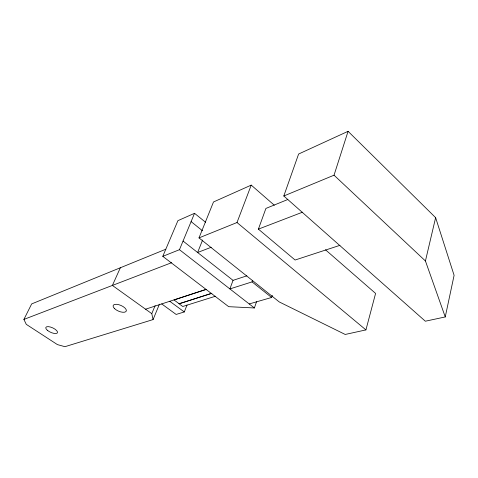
<?xml version="1.0" encoding="UTF-8"?>
<svg xmlns="http://www.w3.org/2000/svg" width="478" height="478" viewBox="0 0 478 478"><rect width="100%" height="100%" fill="white"/><g stroke="black" fill="none" stroke-linecap="round" stroke-linejoin="round"><path stroke-width="0.72" d="M445.251 316.938L454.1 275.31L435.625 217.657L348.08 131.313L298.613 154.03L283.807 195.992L425.342 321.216L445.251 316.938L425.432 260.976L334.032 175.193L348.08 131.313M425.432 260.976L435.625 217.657M274.3 205.211L251.231 185.117L213.499 201.973L198.997 237.901L279.266 301.947L345.206 334.457L365.927 329.904L375.589 293.42L325.506 249.803M249.211 303.948L271.606 297.477L272.311 295.38M205.522 222.24L194.54 213.302L177.924 220.657L162.783 256.345L228.687 306.679L254.38 307.969L256.543 301.702M246.857 275.83L233.037 280.353L229.894 288.921L252.043 281.895L252.521 280.544M339.942 245.339L295.099 260.026L258.401 229.135L265.911 208.426L287.828 199.493M198.997 237.901L237.004 222.527L251.231 185.117M161.701 303.918L176.143 314.44L184.293 311.955L187.023 305.012M215.524 296.223L182.745 306.494L179.071 303.781L211.796 293.271M202.6 240.028L197.611 252.498L211.198 247.275M165.836 249.217L31.668 303.912L23.9 319.412L26.272 324.347L57.414 344.602L64.942 346.687L153.079 319.579L159.431 304.181M162.783 256.345L179.465 249.695L194.54 213.302M153.079 319.579L151.783 313.658L155.141 305.567M120.36 267.758L112.39 285.432L151.783 313.658M283.807 195.992L334.032 175.193M258.401 229.135L302.508 212.19M23.9 319.412L171.608 262.691M145.563 309.2L206.108 289.381M205.887 289.525L174.016 299.951L179.101 303.709M179.071 303.781L211.766 293.349M169.762 301.277L184.293 311.955M179.465 249.695L254.38 307.969M183.05 241.049L233.037 280.353M252.043 281.895L271.606 297.477M191.098 221.607L202.523 230.802M237.004 222.527L365.927 329.904M114.523 308.585A7.11 3.095 23.4 0 0 125.905 311.602A7.11 3.095 23.4 0 0 118.765 304.683A7.11 3.095 23.4 0 0 114.523 308.585M47.31 330.25A6.393 2.45 24.5 0 0 57.288 333.005A6.393 2.45 24.5 0 0 50.345 327.006A6.393 2.45 24.5 0 0 47.31 330.25"/></g></svg>
